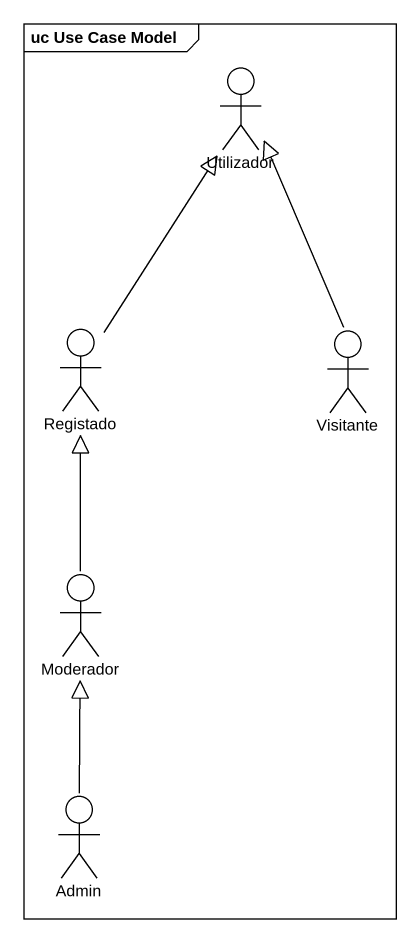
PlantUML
@startuml
mainframe uc Use Case Model
actor Utilizador
actor Registado
actor Visitante
actor Moderador
actor Admin
Registado -up-|> Utilizador
Visitante -up-|> Utilizador
Moderador -up-|> Registado
Admin -up-|> Moderador
@enduml
